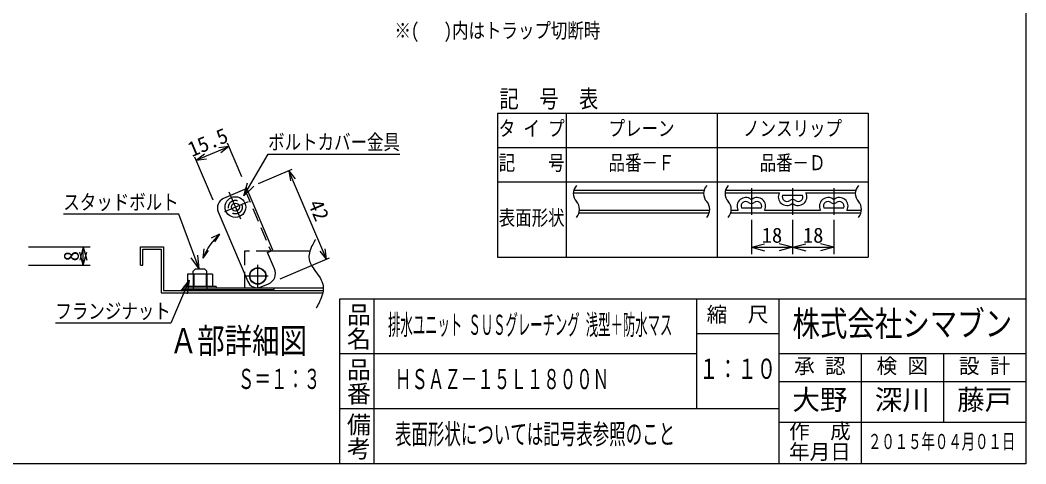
# Model space of a CAD drawing. Units: millimetres, scale not verified, with parts at other scales. Extents: x -1365 to 1365, y -930 to 870.
# Drawn here: x -100 to 1365, y -930 to -284 of the extents above; entities that cross this region are included whole.
import ezdxf
from ezdxf.enums import TextEntityAlignment as Align

# ---------------------------------------------------------------- set-up
doc = ezdxf.new("R2010")
doc.units = ezdxf.units.MM
doc.header["$LTSCALE"] = 10
doc.linetypes.add('CHAIN1', pattern=[8, 5, -1, 1, -1])
doc.linetypes.add('DASHED2', pattern=[3, 2, -1])
for name, color, linetype in [('0-5_寸法線', 7, 'Continuous'), ('0-7_枠細線', 5, 'Continuous'), ('0-8_枠中線', 5, 'Continuous'), ('1-2_極細2', 2, 'Continuous'), ('1-3_細線2', 4, 'Continuous'), ('1-5_寸法2', 7, 'Continuous')]:
    doc.layers.add(name, color=color, linetype=linetype)
doc.styles.add('@ＭＳ ゴシック', font='')
doc.styles.add('ＭＳ ゴシック', font='')
doc.styles.get('@ＭＳ ゴシック').set_extended_font_data('@MS Gothic')
doc.styles.get('ＭＳ ゴシック').set_extended_font_data('MS Gothic')

msp = doc.modelspace()

# ---------------------------------------------------------------- linework, layer by layer
at = {"layer": '0-7_枠細線'}
for p, q in [((595.17, -419.16), (1135.17, -419.16)), ((595.17, -419.16), (595.17, -629.16)), ((695.17, -419.16), (695.17, -629.16)), ((915.17, -419.16), (915.17, -629.16)), ((1135.17, -419.16), (1135.17, -629.16)), ((595.17, -469.16), (1135.17, -469.16)), ((595.17, -519.16), (1135.17, -519.16)), ((705.82, -535.32), (895.58, -535.32)), ((706.55, -531.32), (896.31, -531.32)), ((926.82, -535.32), (1005.94, -535.32)), ((927.55, -531.32), (1117.31, -531.32)), ((1010.72, -538.66), (1039.61, -538.66)), ((1044.39, -535.32), (1116.58, -535.32)), ((714.02, -564.66), (903.78, -564.66)), ((714.75, -560.66), (904.51, -560.66)), ((935.02, -564.66), (1124.78, -564.66)), ((935.75, -560.66), (945.94, -560.66)), ((950.72, -557.32), (979.61, -557.32)), ((984.39, -560.66), (1065.94, -560.66)), ((1070.72, -557.32), (1099.61, -557.32)), ((1104.39, -560.66), (1125.52, -560.66)), ((965.17, -574.66), (965.17, -624.66)), ((1025.17, -574.66), (1025.17, -624.66)), ((1085.17, -574.66), (1085.17, -624.66)), ((965.17, -614.66), (984.48, -609.48)), ((965.17, -614.66), (984.48, -619.83)), ((965.17, -614.66), (1025.17, -614.66)), ((1025.17, -614.66), (1005.85, -609.48)), ((1025.17, -614.66), (1005.85, -619.83)), ((1025.17, -614.66), (1044.48, -609.48)), ((1025.17, -614.66), (1044.48, -619.83)), ((1025.17, -614.66), (1085.17, -614.66)), ((1085.17, -614.66), (1065.85, -609.48)), ((1085.17, -614.66), (1065.85, -619.83)), ((595.17, -629.16), (1135.17, -629.16)), ((415, -690), (415, -930)), ((885, -690), (885, -850)), ((1005, -690), (1005, -930)), ((885, -740), (1005, -740)), ((885, -770), (365, -770)), ((1365, -770), (1005, -770)), ((1125, -770), (1125, -930)), ((1245, -770), (1245, -870)), ((1005, -810), (1365, -810)), ((1005, -850), (365, -850)), ((1365, -870), (1005, -870))]:
    msp.add_line(p, q, dxfattribs=at)
at = {"layer": '0-7_枠細線', "linetype": 'CHAIN1'}
for p, q in [((965.17, -528.52), (965.17, -567.22)), ((1025.17, -528.52), (1025.17, -567.22)), ((1085.17, -528.52), (1085.17, -567.22))]:
    msp.add_line(p, q, dxfattribs=at)
at = {"layer": '0-7_枠細線'}
for centre, radius, start, end in [((722.97, -536.4), 17.18, 137.56163, 222.43837), ((912.73, -536.4), 17.18, 137.56163, 222.43837), ((943.97, -536.4), 17.18, 137.56163, 222.43837), ((1133.73, -536.4), 17.18, 137.56163, 222.43837), ((1016.83, -541.32), 12.43, 151.14637, 308.68219), ((1016.83, -541.32), 6.67, 156.42182, 308.68219), ((1033.5, -541.32), 12.43, 231.31781, 28.85363), ((1033.5, -541.32), 6.67, 231.31781, 23.57818), ((697.61, -559.58), 17.18, 317.56163, 42.43837), ((887.37, -559.58), 17.18, 317.56163, 42.43837), ((918.61, -559.58), 17.18, 317.56163, 42.43837), ((956.83, -554.66), 12.43, 51.31781, 208.85363), ((956.83, -554.66), 6.67, 51.31781, 203.57818), ((965.17, -544.25), 6.67, 231.31781, 308.68219), ((965.17, -544.25), 0.9, 231.31781, 308.68219), ((973.5, -554.66), 12.43, 331.14637, 128.68219), ((973.5, -554.66), 6.67, 336.42182, 128.68219), ((1025.17, -551.73), 6.67, 51.31781, 128.68219), ((1025.17, -551.73), 0.9, 51.31781, 128.68219), ((1076.83, -554.66), 12.43, 51.31781, 208.85363), ((1076.83, -554.66), 6.67, 51.31781, 203.57818), ((1085.17, -544.25), 6.67, 231.31781, 308.68219), ((1085.17, -544.25), 0.9, 231.31781, 308.68219), ((1093.5, -554.66), 12.43, 331.14637, 128.68219), ((1093.5, -554.66), 6.67, 336.42182, 128.68219), ((1108.37, -559.58), 17.18, 317.56163, 42.43837)]:
    msp.add_arc(centre, radius, start, end, dxfattribs=at)
at = {"layer": '0-8_枠中線'}
msp.add_lwpolyline([(-1365, -930), (-1365, 870), (1365, 870), (1365, -930)], close=True, dxfattribs=at)
msp.add_lwpolyline([(1365, -690), (365, -690), (365, -930)], dxfattribs=at)
at = {"layer": '1-2_極細2'}
for p, q in [((226.11, -539.92), (229.56, -527.04)), ((226.11, -539.92), (235.54, -530.49)), ((75.33, -614.22), (108.66, -614.22)), ((75.33, -640.88), (75.33, -614.22)), ((108.66, -614.22), (108.66, -677.55)), ((78.66, -617.55), (105.33, -617.55)), ((322.14, -620.55), (264, -620.55)), ((153.09, -653.88), (153.09, -671.88)), ((170.9, -653.88), (170.9, -671.88)), ((136.95, -673.88), (136.95, -675.88)), ((136.95, -673.88), (227, -673.88)), ((138.66, -673.88), (185.33, -673.88)), ((270.29, -675.88), (270.29, -673.88)), ((108.66, -677.55), (340.62, -677.55)), ((136.95, -675.88), (270.29, -675.88))]:
    msp.add_line(p, q, dxfattribs=at)
at = {"layer": '1-2_極細2', "linetype": 'CHAIN1'}
for p, q in [((204.25, -534.14), (220.78, -573.08)), ((231.98, -548.32), (197.66, -562.89)), ((246.17, -673.03), (246.17, -640.19)), ((229.3, -656.37), (261.23, -656.37))]:
    msp.add_line(p, q, dxfattribs=at)
at = {"layer": '1-2_極細2', "linetype": 'DASHED2'}
for p, q in [((227.13, -530.46), (265.16, -620.06)), ((227, -620.55), (227, -653.75)), ((264, -620.55), (227, -620.55))]:
    msp.add_line(p, q, dxfattribs=at)
at = {"layer": '1-2_極細2'}
for points in [[(330.08, -603.42), (329.96, -603.63), (329.6, -604.26), (329.02, -605.3), (328.23, -606.71), (327.27, -608.45), (326.19, -610.49), (325.04, -612.76), (323.91, -615.2), (322.87, -617.75), (321.98, -620.35), (321.31, -622.91), (320.88, -625.37), (320.69, -627.67), (320.71, -629.73), (320.89, -631.51), (321.15, -632.95), (321.4, -634), (321.59, -634.65), (321.65, -634.87), (321.72, -635.09), (321.95, -635.74), (322.36, -636.8), (323, -638.25), (323.92, -640.05), (325.14, -642.15), (326.64, -644.51), (328.39, -647.05), (330.29, -649.72), (332.25, -652.44), (334.15, -655.14), (335.88, -657.75), (337.36, -660.19), (338.55, -662.39), (339.44, -664.29), (340.06, -665.84), (340.45, -666.98), (340.66, -667.67), (340.73, -667.91), (340.79, -668.14)], [(75.33, -640.88), (78.66, -640.88), (78.66, -617.55)], [(105.33, -617.55), (105.33, -680.88), (340.62, -680.88)], [(227, -653.75), (227, -673.88), (341.54, -673.88)], [(340.79, -668.14), (340.96, -668.84), (341.19, -669.99), (341.41, -671.56), (341.54, -673.51), (341.51, -675.8), (341.25, -678.36), (340.74, -681.12), (339.97, -684.02), (338.99, -686.98), (337.85, -689.9), (336.62, -692.71), (335.38, -695.33), (334.21, -697.69), (333.18, -699.71), (332.33, -701.35), (331.7, -702.55), (331.31, -703.28), (331.18, -703.53)]]:
    msp.add_lwpolyline(points, dxfattribs=at)
at = {"layer": '1-2_極細2', "linetype": 'DASHED2'}
msp.add_circle((213.58, -556.13), 10, dxfattribs=at)
at = {"layer": '1-2_極細2'}
msp.add_circle((246.17, -656.37), 11.5, dxfattribs=at)
at = {"layer": '1-3_細線2'}
for p, q in [((230.2, -529.16), (196.45, -543.49)), ((268.23, -618.76), (230.2, -529.16)), ((188.5, -563.16), (231.48, -664.41)), ((260.56, -622.01), (268.23, -618.76)), ((270.72, -645.95), (260.56, -622.01)), ((180.41, -653.88), (143.58, -653.88)), ((143.58, -653.88), (143.58, -671.88)), ((168.66, -646.22), (172, -649.55)), ((172, -653.88), (172, -649.55)), ((180.41, -653.88), (180.41, -671.88)), ((185.33, -671.88), (138.66, -671.88)), ((138.66, -671.88), (138.66, -673.88)), ((152, -673.88), (152, -677.55)), ((172, -673.88), (172, -677.55)), ((185.33, -671.88), (185.33, -673.88)), ((251.15, -672.36), (261.89, -667.8))]:
    msp.add_line(p, q, dxfattribs=at)
at = {"layer": '1-3_細線2', "linetype": 'DASHED2'}
for p, q in [((152, -653.88), (152, -673.88)), ((172, -653.88), (172, -673.88))]:
    msp.add_line(p, q, dxfattribs=at)
at = {"layer": '1-3_細線2'}
msp.add_lwpolyline([(152, -653.88), (152, -649.55), (155.33, -646.22), (168.66, -646.22)], dxfattribs=at)
for centre, radius in [((213.58, -556.13), 15), ((213.58, -556.13), 5.83), ((246.17, -656.37), 12)]:
    msp.add_circle(centre, radius, dxfattribs=at)
for centre, radius, start, end in [((202.31, -557.3), 15, 113, 203), ((255.38, -652.46), 16.67, 293, 23), ((245.29, -658.55), 15, 203, 293)]:
    msp.add_arc(centre, radius, start, end, dxfattribs=at)
at = {"layer": '1-5_寸法2'}
for p, q in [((156.59, -487.98), (204.15, -467.79)), ((204.15, -467.79), (189.3, -469.88)), ((204.15, -467.79), (192.33, -477.03)), ((223.04, -512.28), (202.2, -463.19)), ((181.34, -546.28), (154.64, -483.38)), ((156.59, -487.98), (168.41, -478.75)), ((156.59, -487.98), (171.44, -485.89)), ((247.07, -522), (296.17, -501.16)), ((291.57, -503.11), (300.8, -514.93)), ((291.57, -503.11), (293.65, -517.97)), ((346.27, -631.98), (291.57, -503.11)), ((226.11, -539.92), (231.29, -520.6)), ((226.11, -539.92), (240.25, -525.78)), ((190.45, -595.72), (178.47, -601.59)), ((190.45, -595.72), (183.01, -606.79)), ((-87.94, -614.22), (2.06, -614.22)), ((-7.94, -614.22), (-13.11, -633.54)), ((-7.94, -614.22), (-2.76, -633.54)), ((-7.94, -640.88), (-7.94, -614.22)), ((-7.94, -640.88), (-13.11, -621.57)), ((-7.94, -640.88), (-2.76, -621.57)), ((160.92, -646.22), (158.97, -626.31)), ((166.82, -630.29), (167.94, -617.01)), ((166.82, -630.29), (174.43, -619.34)), ((346.27, -631.98), (337.03, -620.16)), ((346.27, -631.98), (344.18, -617.13)), ((-87.94, -640.88), (2.06, -640.88)), ((160.92, -646.22), (149.28, -629.95)), ((278.76, -660.64), (350.87, -630.03)), ((146.1, -662.57), (133.76, -678.31)), ((146.1, -662.57), (143.29, -682.37))]:
    msp.add_line(p, q, dxfattribs=at)
for points in [[(226.11, -539.92), (261.28, -479), (453.28, -479)], [(160.92, -646.22), (130.97, -566.48), (-37.03, -566.48)], [(146.1, -662.57), (119.44, -725.13), (-48.56, -725.13)]]:
    msp.add_lwpolyline(points, dxfattribs=at)
msp.add_arc((245.29, -658.55), 83.4, 131.11509, 160.19528, dxfattribs=at)

# ---------------------------------------------------------------- texts
at = {"layer": '0-5_寸法線', "style": 'ＭＳ ゴシック', "width": 0.8}
msp.add_text('※(\u3000 )内はトラップ切断時', height=21.99, dxfattribs=at).set_placement((445.26, -316.69), align=Align.BOTTOM_LEFT)
at = {"layer": '0-7_枠細線', "style": 'ＭＳ ゴシック'}
for s, height, width, p in [('タ イ プ', 21.99, 0.8, (597.17, -459.16)), ('プレーン', 21.99, 0.8, (757.17, -459.16)), ('ノンスリップ', 21.99, 0.8, (953.17, -459.16)), ('記\u3000\u3000号', 21.99, 0.8, (597.17, -509.16)), ('品番－Ｆ', 21.99, 0.8, (757.17, -509.16)), ('品番－Ｄ', 21.99, 0.8, (977.17, -509.16)), ('表面形状', 21.99, 0.8, (597.17, -589.16)), ('株式会社シマブン', 36.66, 0.8, (1025, -755)), ('排水ユニット ＳＵＳグレーチング 浅型＋防水マス', 29.33, 0.45, (436, -750.94)), ('Ａ部詳細図', 36.66, 0.8, (117.99, -779.96)), ('１：１０', 29.33, 0.7, (889, -815)), ('Ｓ＝１：３', 29.33, 0.6, (217.21, -829.75)), ('ＨＳＡＺ－１５Ｌ１８００Ｎ', 29.33, 0.6, (446, -830)), ('表面形状については記号表参照のこと', 29.33, 0.6, (446, -910)), ('２０１５年０４月０１日', 21.99, 0.65, (1135, -915))]:
    msp.add_text(s, height=height, dxfattribs=dict(at, width=width)).set_placement(p, align=Align.BOTTOM_LEFT)
for s, height, p in [('18', 21.99, (980.17, -614.66)), ('18', 21.99, (1040.17, -614.66)), ('縮\u3000尺', 21.99, (900, -730)), ('承 認', 21.99, (1027.5, -805)), ('検 図', 21.99, (1147.5, -805)), ('設 計', 21.99, (1267.5, -805)), ('大野', 29.33, (1025, -860)), ('深川', 29.33, (1145, -860)), ('藤戸', 29.33, (1265, -860)), ('作\u3000成', 21.99, (1020, -900)), ('年月日', 21.99, (1020, -930))]:
    msp.add_text(s, height=height, dxfattribs=at).set_placement(p, align=Align.BOTTOM_LEFT)
at = {"layer": '0-7_枠細線', "style": '@ＭＳ ゴシック'}
for s, p in [('品名', (372.5, -695)), ('品番', (372.5, -775)), ('備考', (372.5, -855))]:
    msp.add_text(s, height=25.66, rotation=270, dxfattribs=at).set_placement(p, align=Align.BOTTOM_LEFT)
at = {"layer": '0-7_枠細線', "insert": (598.28, -414.16), "char_height": 25.66, "attachment_point": 7, "style": 'ＭＳ ゴシック'}
msp.add_mtext('\\T2.07;\\W0.8;記号表', dxfattribs=at)
at = {"layer": '1-5_寸法2', "style": 'ＭＳ ゴシック'}
for s, rotation, p in [('15.5', 23, (152.76, -489.61)), ('42', 293, (313.06, -553.74)), ('8', 90, (-7.94, -635.05))]:
    msp.add_text(s, height=21.99, rotation=rotation, dxfattribs=at).set_placement(p, align=Align.BOTTOM_LEFT)
at = {"layer": '1-5_寸法2', "style": 'ＭＳ ゴシック', "width": 0.8}
for s, p in [('ボルトカバー金具', (261.28, -479)), ('スタッドボルト', (-37.03, -566.48)), ('フランジナット', (-48.56, -725.13))]:
    msp.add_text(s, height=21.99, dxfattribs=at).set_placement(p, align=Align.BOTTOM_LEFT)

doc.saveas('drawing.dxf')
